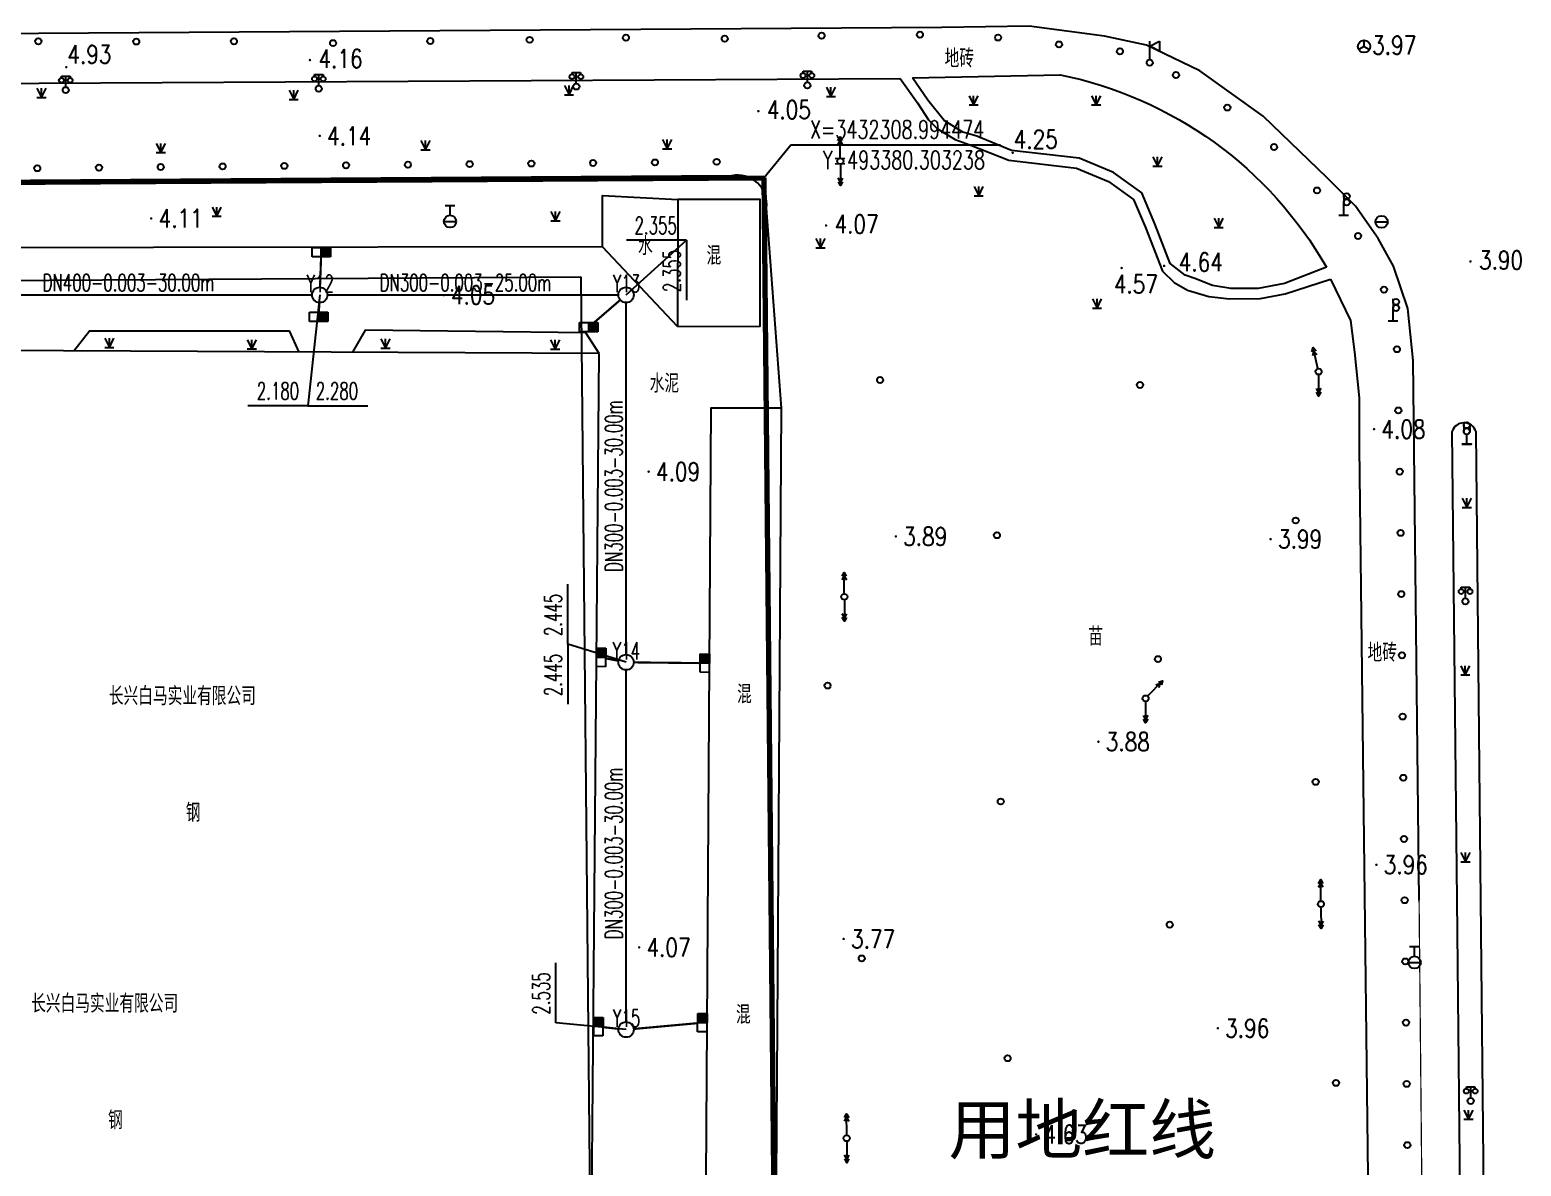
# Model space of a CAD drawing. Header units: millimetres. Extents: x 493081 to 494254, y 3431492 to 3432651.
# Drawn here: x 493320.4 to 493442.1, y 3431773.2 to 3431866 of the extents above; entities that cross this region are included whole.
import ezdxf
from ezdxf.enums import TextEntityAlignment as Align

# ---------------------------------------------------------------- set-up
doc = ezdxf.new("R2010")
doc.units = ezdxf.units.MM
doc.header["$LTSCALE"] = 300
doc.linetypes.add('ACAD_ISO04W100', pattern=[30, 24, -3, 0, -3])
for name, color, linetype in [('DIM_COOR', 3, 'Continuous'), ('DIM_雨水', 3, 'Continuous'), ('PIPE-雨水', 4, 'TG_Y'), ('PUB_TEXT', 7, 'Continuous'), ('TWT_TEXT', 7, 'Continuous'), ('TWT_雨水口', 4, 'Continuous'), ('WELL_TEXT', 7, 'Continuous'), ('WELL_雨水', 4, 'Continuous'), ('地形', 8, 'Continuous'), ('建筑线', 4, 'Continuous')]:
    doc.layers.add(name, color=color, linetype=linetype)
doc.styles.add('_TCH_DIM', font='SIMPLEX', dxfattribs={"bigfont": 'GBCBIG'})
doc.styles.add('_TWT_PIPEDN', font='SIMPLEX', dxfattribs={"width": 0.8, "height": 2.8, "bigfont": 'HZTXT'})
doc.styles.add('_TWT_WELL', font='SIMPLEX', dxfattribs={"width": 0.8, "height": 2.8, "bigfont": 'HZTXT'})
doc.styles.add('HZ', font='rs.shx', dxfattribs={"width": 0.8, "bigfont": 'hztxt.shx'})
doc.styles.get("Standard").update_dxf_attribs({"font": 'txt', "bigfont": 'gbcbig.shx'})
doc.styles.add('TG_LINETYPE', font='SIMPLEX', dxfattribs={"width": 0.8, "height": 2.8, "bigfont": 'HZTXT'})
doc.linetypes.add('TG_Y', pattern='A,2,-0.3,["Y",TG_LINETYPE,S=0.1,R=0,X=-0.23,Y=-0.15],0', length=2.3)

# ---------------------------------------------------------------- blocks, each defined once
blk = doc.blocks.new('GC200')
at = {"linetype": 'Continuous', "const_width": 0.2, "flags": 128}
blk.add_lwpolyline([(-0.1, 0, 1), (0.1, 0, 1)], format="xyb", close=True, dxfattribs=at)
blk = doc.blocks.new('gc299')
for points in [[(0, 3.1), (0, 3.6)], [(0, 3.1), (0, 2.1)], [(-0.8, 0), (0, 0), (0.8, 0)], [(0, 1.6), (0, 2.1)], [(0, 0), (0, 1.6)]]:
    blk.add_lwpolyline(points)
for centre in [(0.5, 3.1), (0.5, 2.1)]:
    blk.add_circle(centre, 0.5)
blk = doc.blocks.new('gc298')
for points in [[(-0.5, 3.1), (-0.5, 2.1)], [(0.5, 3.1), (0.5, 2.1)], [(-0.8, 0), (0.8, 0), (-0.8, 0)], [(0, 0), (0, 1.6)]]:
    blk.add_lwpolyline(points)
for centre in [(0, 3.1), (0, 2.1)]:
    blk.add_circle(centre, 0.5)
blk = doc.blocks.new('gc013a')
at = {"linetype": 'Continuous'}
blk.add_line((0.5, 0), (4, 0), dxfattribs=at)
at = {"linetype": 'Continuous', "flags": 128}
for points in [[(2.77, 0.35), (3.38, 0), (2.77, -0.35)], [(3.39, 0.35), (4, 0), (3.39, -0.35)]]:
    blk.add_lwpolyline(points, dxfattribs=at)
blk = doc.blocks.new('gc170')
at = {"linetype": 'Continuous'}
blk.add_circle((0, 0), 0.5, dxfattribs=at)
blk = doc.blocks.new('gc133')
for p, q in [((-0.8, 2.6), (0.8, 2.6)), ((0, 1), (0, 2.6)), ((-1, 0), (1, 0))]:
    blk.add_line(p, q)
blk.add_circle((0, 0), 1)
blk = doc.blocks.new('gc042')
blk.add_line((-1, 0), (1, 0))
blk.add_circle((0, 0), 1)
blk = doc.blocks.new('gc048')
for q in [(-0.87, -0.5), (0, 1), (0.87, -0.5)]:
    blk.add_line((0, 0), q)
blk.add_circle((0, 0), 1)
blk = doc.blocks.new('gc124')
for p, q in [((-0.75, 1.5), (0, 0)), ((-0.75, 0), (0.75, 0)), ((0, 0), (0, 1.5)), ((0, 0), (0.75, 1.5))]:
    blk.add_line(p, q)
blk = doc.blocks.new('gcx1')
blk.add_circle((0, 0), 0.5)
blk = doc.blocks.new('gc019')
for p, q in [((0, 0.5), (0, 3.5)), ((0, 2.7), (1.6, 3.5)), ((1.6, 1.9), (0, 2.7)), ((1.6, 3.5), (1.6, 1.9))]:
    blk.add_line(p, q)
blk.add_circle((0, 0), 0.5)
blk = doc.blocks.new('gc097')
for p, q in [((-0.7, 2), (-0.7, 2.3)), ((-0.7, 2.3), (0.7, 2.3)), ((0, 0.5), (0, 2.3)), ((0.7, 2.3), (0.7, 2))]:
    blk.add_line(p, q)
for centre, radius in [((-0.7, 1.6), 0.4), ((0, 0), 0.5), ((0.73, 1.6), 0.4)]:
    blk.add_circle(centre, radius)
blk = doc.blocks.new('$TwtSys$00000187')
blk.add_circle((0, 0, 0), 0.5)
blk = doc.blocks.new('$TwtSys$00000424')
for p, q in [((-500, 250), (500, 250)), ((-500, -250), (-500, 250)), ((0, -250), (0, 250)), ((500, 250), (500, -250)), ((500, -250), (-500, -250))]:
    blk.add_line(p, q)
blk.add_solid([(0, 250), (500, 250), (0, -250), (500, -250)])

msp = doc.modelspace()

# ---------------------------------------------------------------- linework, layer by layer
at = {"color": 1, "lineweight": 100}
for p, q in [((493234.305, 3431853.07), (493380.303, 3431853.953)), ((493380.303, 3431853.953), (493382.142, 3431664.793))]:
    msp.add_line(p, q, dxfattribs=at)
at = {"color": 1, "linetype": 'ACAD_ISO04W100'}
for p, q in [((493238.383, 3431845.094), (493365.381, 3431845.862)), ((493365.381, 3431845.862), (493367.093, 3431669.793))]:
    msp.add_line(p, q, dxfattribs=at)
at = {"layer": 'DIM_COOR', "color": 3}
for p, q in [((493380.303, 3431853.953), (493382.523, 3431856.651)), ((493382.523, 3431856.651), (493399.628, 3431856.651))]:
    msp.add_line(p, q, dxfattribs=at)
at = {"layer": 'DIM_雨水'}
for p, q in [((493369.064, 3431844.382), (493373.999, 3431848.85)), ((493373.999, 3431848.85), (493369.098, 3431848.85)), ((493373.999, 3431848.85), (493373.999, 3431843.949)), ((493344.064, 3431844.382), (493343.085, 3431835.338)), ((493343.085, 3431835.338), (493338.184, 3431835.338)), ((493343.085, 3431835.338), (493347.985, 3431835.338)), ((493364.309, 3431815.857), (493364.309, 3431820.758)), ((493369.064, 3431814.382), (493364.309, 3431815.857)), ((493364.309, 3431815.857), (493364.309, 3431810.956)), ((493363.342, 3431784.947), (493363.342, 3431789.848)), ((493369.064, 3431784.382), (493363.342, 3431784.947))]:
    msp.add_line(p, q, dxfattribs=at)
at = {"layer": 'PIPE-雨水', "linetype": 'TG_Y', "const_width": 0.175}
for points in [[(493344.174, 3431847.502), (493344.086, 3431845.006)], [(493314.689, 3431844.382), (493343.439, 3431844.382)], [(493344.689, 3431844.382), (493368.439, 3431844.382)], [(493343.995, 3431842.975), (493344.033, 3431843.757)], [(493366.451, 3431842.125), (493368.591, 3431843.973)], [(493369.064, 3431843.757), (493369.064, 3431815.007)], [(493367.4, 3431814.704), (493368.45, 3431814.501)], [(493369.064, 3431813.757), (493369.064, 3431785.007)], [(493375.107, 3431814.316), (493369.689, 3431814.375)], [(493367.185, 3431784.585), (493368.442, 3431784.449)], [(493374.914, 3431784.913), (493369.686, 3431784.438)]]:
    msp.add_lwpolyline(points, dxfattribs=at)
at = {"layer": '地形', "color": 8, "flags": 128}
for points in [[(493433.786, 3431794.967), (493433.305, 3431839.031), (493432.87, 3431843.262), (493431.699, 3431846.739), (493430.434, 3431848.992), (493428.591, 3431851.636), (493426.289, 3431853.933), (493421.055, 3431858.992), (493415.893, 3431862.682), (493411.545, 3431864.794), (493408.115, 3431865.518), (493401.97, 3431866.329), (493394.826, 3431866.211), (493292.409, 3431865.532)], [(493291.015, 3431861.506), (493391.432, 3431862.071)], [(493391.432, 3431862.071), (493392.844, 3431860.063), (493393.749, 3431858.671), (493394.482, 3431857.955), (493395.936, 3431857.09), (493397.118, 3431856.655), (493400.313, 3431855.385), (493405.832, 3431854.743), (493408.43, 3431853.648), (493410.487, 3431852.177), (493411.469, 3431849.878), (493412.834, 3431846.331), (493413.794, 3431845.391), (493414.875, 3431844.779), (493416.64, 3431844.254), (493418.307, 3431844.061), (493420.852, 3431844.087), (493422.869, 3431844.486), (493426.549, 3431845.664)], [(493426.221, 3431846.661), (493422.793, 3431845.304), (493420.652, 3431844.911), (493418.434, 3431844.898), (493416.925, 3431845.167), (493415.477, 3431845.718), (493414.689, 3431846), (493413.474, 3431846.955), (493412.23, 3431850.187), (493411.152, 3431852.711), (493408.834, 3431854.369), (493406.044, 3431855.546), (493400.531, 3431856.187), (493397.687, 3431857.337), (493396.563, 3431857.677), (493395.013, 3431858.619), (493393.685, 3431860.29), (493392.43, 3431862.103)], [(493367.146, 3431848.303), (493293.815, 3431848.192)], [(493426.549, 3431845.664), (493428.192, 3431842.303), (493428.518, 3431839.697), (493428.909, 3431835.984), (493428.899, 3431831.95)], [(493323.986, 3431839.81), (493325.273, 3431841.45), (493341.567, 3431841.449), (493342.345, 3431839.723)], [(493366.867, 3431839.607), (493365.778, 3431841.285), (493347.773, 3431841.494), (493346.727, 3431839.702)], [(493428.899, 3431831.95), (493431.28, 3431630.508)], [(493436.864, 3431794.968), (493438.558, 3431630.491), (493438.989, 3431630.282), (493439.572, 3431630.192), (493440.146, 3431630.312), (493440.51, 3431630.51), (493438.825, 3431794.968)]]:
    msp.add_lwpolyline(points, dxfattribs=at)
for points in [[(493392.43, 3431862.103), (493404.495, 3431862.359), (493404.495, 3431862.359, -0.215787), (493426.221, 3431846.661)], [(493381.761, 3431835.13), (493380.525, 3431851.477), (493380.525, 3431851.477, 0.5154295), (493377.671, 3431854.121), (493291.821, 3431853.55)], [(493438.825, 3431794.968), (493438.432, 3431833.214), (493438.432, 3431833.214, 0.7438229), (493436.47, 3431833.203), (493436.864, 3431794.968)]]:
    msp.add_lwpolyline(points, format="xyb", dxfattribs=at)
for points in [[(493373.265, 3431841.805), (493367.148, 3431848.303), (493367.142, 3431852.5), (493373.288, 3431852.185)], [(493373.265, 3431841.805), (493379.997, 3431841.84), (493380.02, 3431852.17), (493373.288, 3431852.185), (493373.265, 3431841.805)], [(493375.553, 3431768.003), (493381.32, 3431767.99), (493381.761, 3431835.13), (493375.995, 3431835.143)]]:
    msp.add_lwpolyline(points, close=True, dxfattribs=at)
at = {"layer": '地形', "color": 8, "const_width": 0.1, "flags": 128}
msp.add_lwpolyline([(493431.28, 3431630.508), (493435.36, 3431630.548), (493433.786, 3431794.967)], dxfattribs=at)
at = {"layer": '建筑线'}
for p, q in [((493366.867, 3431839.607), (493294.507, 3431839.949)), ((493366.242, 3431767.697), (493366.867, 3431839.607))]:
    msp.add_line(p, q, dxfattribs=at)

# ---------------------------------------------------------------- block references
at = {"layer": 'TWT_雨水口', "xscale": 0.0015, "yscale": 0.0015, "zscale": 0.0015}
for p in [(493344.187, 3431847.877), (493343.976, 3431842.6), (493366.017, 3431841.75)]:
    msp.add_blockref('$TwtSys$00000424', p, dxfattribs=at)
at = {"layer": 'TWT_雨水口', "xscale": 0.0015, "yscale": 0.0015, "zscale": 0.0015, "rotation": 89.50201734764033}
for p in [(493367.026, 3431814.776), (493375.482, 3431814.312), (493366.811, 3431784.625), (493375.289, 3431784.947)]:
    msp.add_blockref('$TwtSys$00000424', p, dxfattribs=at)
at = {"layer": 'WELL_雨水', "xscale": 1.25, "yscale": 1.25, "zscale": 1.25}
msp.add_blockref('$TwtSys$00000187', (493344.064, 3431844.382), dxfattribs=at)
at = {"layer": 'WELL_雨水', "xscale": 1.25, "yscale": 1.25, "zscale": 1.25, "rotation": 270}
for p in [(493369.064, 3431844.382), (493369.064, 3431814.382), (493369.064, 3431784.382)]:
    msp.add_blockref('$TwtSys$00000187', p, dxfattribs=at)
at = {"layer": '地形', "color": 8}
for name, p, xscale, yscale, zscale, rotation in [('gcx1', (493321.1, 3431865.096), 0.4999980136361842, 0.4999980134889483, 0.4999980137210428, 359.9993638293845), ('gcx1', (493329.089, 3431865.078), 0.4999980437298039, 0.499998043756932, 0.4999980438170941, 359.9993611613696), ('gcx1', (493337.058, 3431865.095), 0.4999980730085279, 0.4999980730935931, 0.499998073079911, 359.9993583866321), ('gcx1', (493345.158, 3431864.946), 0.499998104906624, 0.4999981047585607, 0.4999981049861891, 359.9993553450929), ('gcx1', (493353.082, 3431865.12), 0.499998131216765, 0.499998131301254, 0.4999981312728149, 359.999352516991), ('gcx1', (493361.202, 3431865.217), 0.4999981590403277, 0.4999981592409313, 0.4999981591296657, 359.9993494754472), ('gcx1', (493369.054, 3431865.391), 0.4999981845355799, 0.4999981843866408, 0.4999981846351915, 359.9993464872617), ('gcx1', (493377.124, 3431865.308), 0.4999982148621067, 0.4999982146546245, 0.4999982149358868, 359.9993431255557), ('gcx1', (493385.021, 3431865.555), 0.4999982394842522, 0.4999982393346727, 0.4999982395441217, 359.9993400840087), ('gcx1', (493393.046, 3431865.638), 0.4999982677734927, 0.4999982677400112, 0.4999982678700628, 359.9993369357448), ('gc019', (493411.807, 3431863.347), 0.4999983945503463, 0.4999983943998814, 0.4999983946315219, 359.9993313330053), ('gc048', (493429.294, 3431864.682), 0.4999985028740414, 0.4999985028989613, 0.4999985029430296, 359.9993388570531), ('GC200', (493343.266, 3431863.567, 4.16), 0.4999981181198208, 0.499998118262738, 0.4999981182154275, 359.9993547581383), ('GC200', (493429.261, 3431864.666, 3.97), 0.4999984946669118, 0.4999984945170581, 0.4999984947082365, 359.9993373629338), ('GC200', (493323.377, 3431862.985, 4.196), 0.4999980515878485, 0.4999980516731739, 0.4999980516997189, 359.9993610546576), ('gc097', (493365.003, 3431861.403), 0.4999982327899063, 0.4999982328154147, 0.4999982328724348, 359.9993447264105), ('gc097', (493383.859, 3431861.499), 0.4999983042113968, 0.4999983040615916, 0.4999983042568637, 359.9993378429307), ('gc097', (493323.334, 3431861.111), 0.4999980780725007, 0.4999980782158673, 0.4999980781286497, 359.9993593471376), ('gc097', (493343.983, 3431861.226), 0.4999981557222061, 0.499998155515641, 0.499998155807979, 359.9993523569396), ('gc124', (493397.43, 3431859.897), 0.4999983923964838, 0.4999983925372362, 0.9999967849219302, 359.9993330939163), ('gc124', (493407.431, 3431859.897), 0.4999984446088641, 0.4999984446913004, 0.9999968893390861, 359.9993320267656), ('GC200', (493379.861, 3431859.398, 4.046), 0.4999983248751111, 0.4999983250163496, 0.4999983249684971, 359.9993378963191), ('gc170', (493341.173, 3431854.922), 0.4999982422719202, 0.4999982421286404, 0.4999982423480395, 0.5356497156509797), ('gc170', (493346.214, 3431854.97), 0.4999982622220858, 0.4999982621520758, 0.4999982623089445, 0.5356480933765718), ('gc170', (493351.255, 3431855.017), 0.4999982822261037, 0.4999982821755111, 0.4999982822979279, 0.5356464176812321), ('gc170', (493356.297, 3431855.064), 0.4999983022883269, 0.4999983021989465, 0.4999983023573832, 0.5356447419236701), ('gc170', (493361.338, 3431855.112), 0.499998322466961, 0.4999983226880431, 0.4999983225441725, 0.5356430660415296), ('gc170', (493366.379, 3431855.159), 0.4999983428827693, 0.4999983427114785, 0.4999983429343167, 0.5356414432687976), ('gc170', (493371.42, 3431855.206), 0.4999983635357516, 0.4999983636662364, 0.4999983636294806, 0.5356398736054702), ('gc170', (493376.462, 3431855.254), 0.4999983846630816, 0.4999983846209943, 0.499998384766104, 0.535638410160813), ('GC200', (493400.617, 3431855.995, 4.25), 0.499998489312326, 0.499998489394784, 0.4999984894005914, 359.9993322402693), ('gc124', (493412.431, 3431854.898), 0.4999985964722995, 0.4999985964968801, 0.9999971931292673, 359.9993354954336), ('gc170', (493321.008, 3431854.733), 0.4999981621802362, 0.499998162034899, 0.4999981622745875, 0.535656205061696), ('gc170', (493326.049, 3431854.781), 0.4999981822511639, 0.4999981820583344, 0.4999981823608317, 0.5356546360207685), ('gc170', (493331.09, 3431854.828), 0.4999982023177384, 0.4999982020817697, 0.4999982023935456, 0.5356530136212545), ('gc170', (493336.132, 3431854.875), 0.4999982223261084, 0.4999982221052051, 0.4999982223838588, 0.5356513912842279), ('gc124', (493335.656, 3431850.805), 0.4999982316251647, 0.4999982314184308, 0.9999964633953558, 359.9993506494846), ('gc133', (493354.696, 3431850.389), 0.4999983760977022, 0.4999983757734299, 0.4999983761563824, 359.9993393904957), ('gc299', (493427.632, 3431850.894), 0.4999999999736039, 0.5, 0.5, 359.9989127726222), ('gc124', (493363.308, 3431850.438), 0.4999982316251647, 0.4999982314184308, 0.9999964633953558, 359.9993506494846), ('gc124', (493417.431, 3431849.898), 0.4999987811060401, 0.4999987813644111, 0.9999975623931273, 359.999345047295), ('gc042', (493430.724, 3431850.353), 0.4999990182404258, 0.4999990183860064, 0.4999990183265486, 359.9993824536369), ('GC200', (493385.387, 3431850.056, 4.074), 0.4999985282532783, 0.4999985280446708, 0.4999985283342281, 359.9993319735163), ('GC200', (493409.515, 3431846.582, 4.57), 0.4999987825036389, 0.4999987822957337, 0.4999987825847185, 359.9993389107838), ('GC200', (493412.979, 3431846.759, 4.637), 0.4999988155069863, 0.4999988153576851, 0.4999988155964434, 359.9993428595399), ('GC200', (493437.978, 3431847.117, 3.9), 0.4999993469930551, 0.4999993471428752, 0.4999993470468257, 359.999429304933), ('gc299', (493431.659, 3431842.269), 0.4999999999758713, 0.5, 0.5, 359.9988991656047), ('gc124', (493326.895, 3431840.092), 0.4999982316251647, 0.4999982314184308, 0.9999964633953558, 359.9993506494846), ('gc124', (493338.524, 3431839.978), 0.4999982316251647, 0.4999982314184308, 0.9999964633953558, 359.9993506494846), ('gc124', (493349.439, 3431840.041), 0.4999982316251647, 0.4999982314184308, 0.9999964633953558, 359.9993506494846), ('gc124', (493363.278, 3431839.959), 0.4999982316251647, 0.4999982314184308, 0.9999964633953558, 359.9993506494846), ('gc013a', (493425.581, 3431838.128), 0.4999951610001646, 0.4999951608479023, 0.9999903221259065, 102.7982869001348), ('gc170', (493425.581, 3431838.128), 0.4999951610573942, 0.4999951608479023, 0.9999903221259065, 359.9988944591504), ('gc013a', (493425.581, 3431838.128), 0.4999951611971157, 0.4999951608479023, 0.9999903221259065, 270.2497871218723), ('gc124', (493437.68, 3431827.026), 0.5000037534240122, 0.5000037532299757, 1.000007506966921, 359.9994951034001), ('gc124', (493437.557, 3431813.349), 0.5000040281661223, 0.5000040279701352, 1.00000805640432, 359.9994703444413), ('gc124', (493437.567, 3431798.097), 0.5000043750281251, 0.5000043748877943, 1.000008750104085, 359.9994396092264), ('gc013a', (493425.771, 3431794.633), 0.4999960304294966, 0.499996030703187, 0.9999920612448242, 90.24970931970418), ('gc170', (493425.771, 3431794.633), 0.4999960306352015, 0.499996030703187, 0.9999920612448245, 359.998816660332), ('gc013a', (493425.771, 3431794.633), 0.4999960304483649, 0.499996030703187, 0.9999920612448245, 270.3342539706163), ('gc133', (493433.417, 3431789.872), 0.5000011590543659, 0.5000011590309441, 0.5000011591100973, 359.9994454219415), ('gc124', (493437.816, 3431777.069), 0.500004936678189, 0.5000049364753067, 1.000009873395049, 359.9993908385179)]:
    msp.add_blockref(name, p, dxfattribs=dict(at, xscale=xscale, yscale=yscale, zscale=zscale, rotation=rotation))
at = {"layer": '地形', "color": 8, "xscale": 0.5, "yscale": 0.5}
for name, p in [('gc170', (493399.433, 3431865.406)), ('gc170', (493404.401, 3431864.841)), ('gc170', (493409.368, 3431864.275)), ('gc170', (493413.945, 3431862.34)), ('gc124', (493321.355, 3431860.519)), ('gc124', (493364.413, 3431860.728)), ('gc124', (493385.788, 3431860.598)), ('gc124', (493341.94, 3431860.345)), ('gc170', (493418.133, 3431859.685)), ('gc124', (493331.098, 3431856.012)), ('gc124', (493352.698, 3431856.238)), ('gc124', (493372.418, 3431856.317)), ('gc170', (493421.954, 3431856.46)), ('gc170', (493386.55, 3431855.308)), ('gc124', (493397.843, 3431852.49)), ('gc170', (493425.464, 3431852.914)), ('gc170', (493428.811, 3431849.199)), ('gc124', (493384.93, 3431848.231)), ('gc170', (493430.919, 3431844.816)), ('gc124', (493407.501, 3431843.304)), ('gc170', (493431.977, 3431839.95)), ('gc170', (493389.795, 3431837.432)), ('gc170', (493411.013, 3431837.03)), ('gc170', (493432.092, 3431834.951)), ('gc298', (493437.675, 3431832.191)), ('gc170', (493432.207, 3431829.953)), ('gc170', (493423.723, 3431825.963)), ('gc170', (493399.332, 3431824.76)), ('gc170', (493432.273, 3431824.953)), ('gc170', (493386.88, 3431819.728)), ('gc170', (493432.328, 3431819.953)), ('gc097', (493437.571, 3431819.358)), ('gc170', (493432.384, 3431814.954)), ('gc170', (493412.468, 3431814.644)), ('gc170', (493385.505, 3431812.483)), ('gc170', (493411.46, 3431811.428)), ('gc170', (493432.44, 3431809.954)), ('gc170', (493425.341, 3431804.616)), ('gc170', (493432.495, 3431804.954)), ('gc170', (493399.647, 3431803.015)), ('gc170', (493432.551, 3431799.955)), ('gc170', (493432.606, 3431794.955)), ('gc170', (493413.44, 3431792.953)), ('gc170', (493388.302, 3431790.197)), ('gc170', (493432.662, 3431789.955)), ('gc170', (493432.718, 3431784.956)), ('gc170', (493400.201, 3431782.05)), ('gc170', (493427.001, 3431780.033)), ('gc170', (493432.773, 3431779.956)), ('gc097', (493437.997, 3431778.558)), ('gc170', (493387.07, 3431775.518)), ('gc170', (493432.829, 3431774.956))]:
    msp.add_blockref(name, p, dxfattribs=at)
at = {"layer": '地形', "color": 8, "xscale": 0.5, "yscale": 0.5, "zscale": 0.5}
for p in [(493344.062, 3431857.37, 4.14), (493330.315, 3431850.634, 4.11), (493354.172, 3431844.367, 4.05), (493430.11, 3431833.418, 4.08), (493370.906, 3431829.95, 4.09), (493391.081, 3431824.664, 3.89), (493421.67, 3431824.445, 3.99), (493407.612, 3431807.898, 3.88), (493430.3, 3431797.848, 3.96), (493386.823, 3431791.789, 3.77), (493370.131, 3431791.1, 4.07), (493417.36, 3431784.498, 3.96), (493402.54, 3431775.828, 4.63)]:
    msp.add_blockref('GC200', p, dxfattribs=at)
at = {"layer": '地形', "color": 8, "yscale": 0.5}
for p, xscale, rotation in [((493386.55, 3431855.308), 0.5000000001938587, 90.53139586857957), ((493386.55, 3431855.308), 0.5000000001938587, 270.5313958685796), ((493386.88, 3431819.728), 0.5000000001938587, 90.53139586857957), ((493386.88, 3431819.728), 0.4999999999310011, 270.2462368482749), ((493411.46, 3431811.428), 0.5000000000324202, 45.97425287357596), ((493411.46, 3431811.428), 0.4999999999121357, 270.104906221426), ((493387.07, 3431775.518), 0.4999999999310011, 90.24623684827496), ((493387.07, 3431775.518), 0.5000000000895982, 270.4257968582157)]:
    msp.add_blockref('gc013a', p, dxfattribs=dict(at, xscale=xscale, rotation=rotation))

# ---------------------------------------------------------------- texts
at = {"insert": (493395.384, 3431778.246), "char_height": 4, "width": 87.21708, "attachment_point": 1}
msp.add_mtext('{\\fKaiTi_GB2312|b0|i0|c134|p49;用地红线}', dxfattribs=at)
at = {"layer": 'DIM_雨水', "color": 7, "style": '_TWT_WELL', "width": 0.64}
for s, p in [('2.355', (493369.756, 3431849.35)), ('2.180', (493338.928, 3431835.838)), ('2.280', (493343.743, 3431835.838))]:
    msp.add_text(s, height=1.4, dxfattribs=at).set_placement(p)
for s, p in [('2.355', (493373.499, 3431844.608)), ('2.445', (493363.809, 3431816.515)), ('2.445', (493363.809, 3431811.614)), ('2.535', (493362.842, 3431785.605))]:
    msp.add_text(s, height=1.4, rotation=90, dxfattribs=at).set_placement(p)
at = {"layer": 'PUB_TEXT', "color": 3, "style": '_TCH_DIM', "width": 0.705882}
for s, p in [('X=3432308.994474', (493384.078, 3431857.151)), ('Y=493380.303238', (493385.128, 3431854.663))]:
    msp.add_text(s, height=1.4875, dxfattribs=at).set_placement(p)
at = {"layer": 'TWT_TEXT', "linetype": 'TG_Y', "style": '_TWT_PIPEDN', "width": 0.64}
for s, p in [('DN400-0.003-30.00m', (493321.448, 3431844.682)), ('DN300-0.003-25.00m', (493348.948, 3431844.682))]:
    msp.add_text(s, height=1.4, dxfattribs=at).set_placement(p)
for p in [(493368.764, 3431821.766), (493368.764, 3431791.766)]:
    msp.add_text('DN300-0.003-30.00m', height=1.4, rotation=90, dxfattribs=at).set_placement(p)
at = {"layer": 'WELL_TEXT', "style": '_TWT_WELL', "width": 0.64}
for s, p in [('Y12', (493342.997, 3431844.619)), ('Y13', (493367.997, 3431844.619)), ('Y14', (493367.976, 3431814.619)), ('Y15', (493367.997, 3431784.619))]:
    msp.add_text(s, height=1.4, dxfattribs=at).set_placement(p)
at = {"layer": '地形', "color": 8, "style": 'HZ', "width": 0.8}
for s, p in [('3.97', (493429.955, 3431864.781)), ('4.93', (493323.465, 3431864.034)), ('4.16', (493343.96, 3431863.681)), ('4.05', (493380.555, 3431859.512)), ('4.14', (493344.662, 3431857.37)), ('4.25', (493400.7, 3431857.099)), ('4.11', (493330.915, 3431850.634)), ('4.07', (493386.081, 3431850.171)), ('混', (493375.627, 3431847.591)), ('3.90', (493438.672, 3431847.231)), ('4.64', (493414.168, 3431847.07)), ('4.57', (493408.873, 3431845.271)), ('4.05', (493354.772, 3431844.367)), ('4.08', (493430.71, 3431833.418)), ('4.09', (493371.506, 3431829.95)), ('3.89', (493391.681, 3431824.664)), ('3.99', (493422.27, 3431824.445)), ('长兴白马实业有限公司', (493326.854, 3431811.626)), ('混', (493378.121, 3431811.779)), ('3.88', (493408.212, 3431807.898)), ('钢', (493333.135, 3431802.102)), ('3.96', (493430.9, 3431797.848)), ('4.07', (493370.731, 3431791.1)), ('3.77', (493387.423, 3431791.789)), ('长兴白马实业有限公司', (493320.513, 3431786.511)), ('混', (493378.033, 3431785.607)), ('3.96', (493417.96, 3431784.498)), ('钢', (493326.794, 3431776.987)), ('4.63', (493403.14, 3431775.828))]:
    msp.add_text(s, height=1.5, dxfattribs=at).set_placement(p, align=Align.MIDDLE_LEFT)
for s, p in [('地砖', (493396.264, 3431863.778)), ('水', (493370.645, 3431848.459)), ('水泥', (493372.195, 3431837.229)), ('苗', (493407.39, 3431816.56)), ('地砖', (493430.78, 3431815.243))]:
    msp.add_text(s, height=1.5, dxfattribs=at).set_placement(p, align=Align.MIDDLE)

doc.saveas('drawing.dxf')
